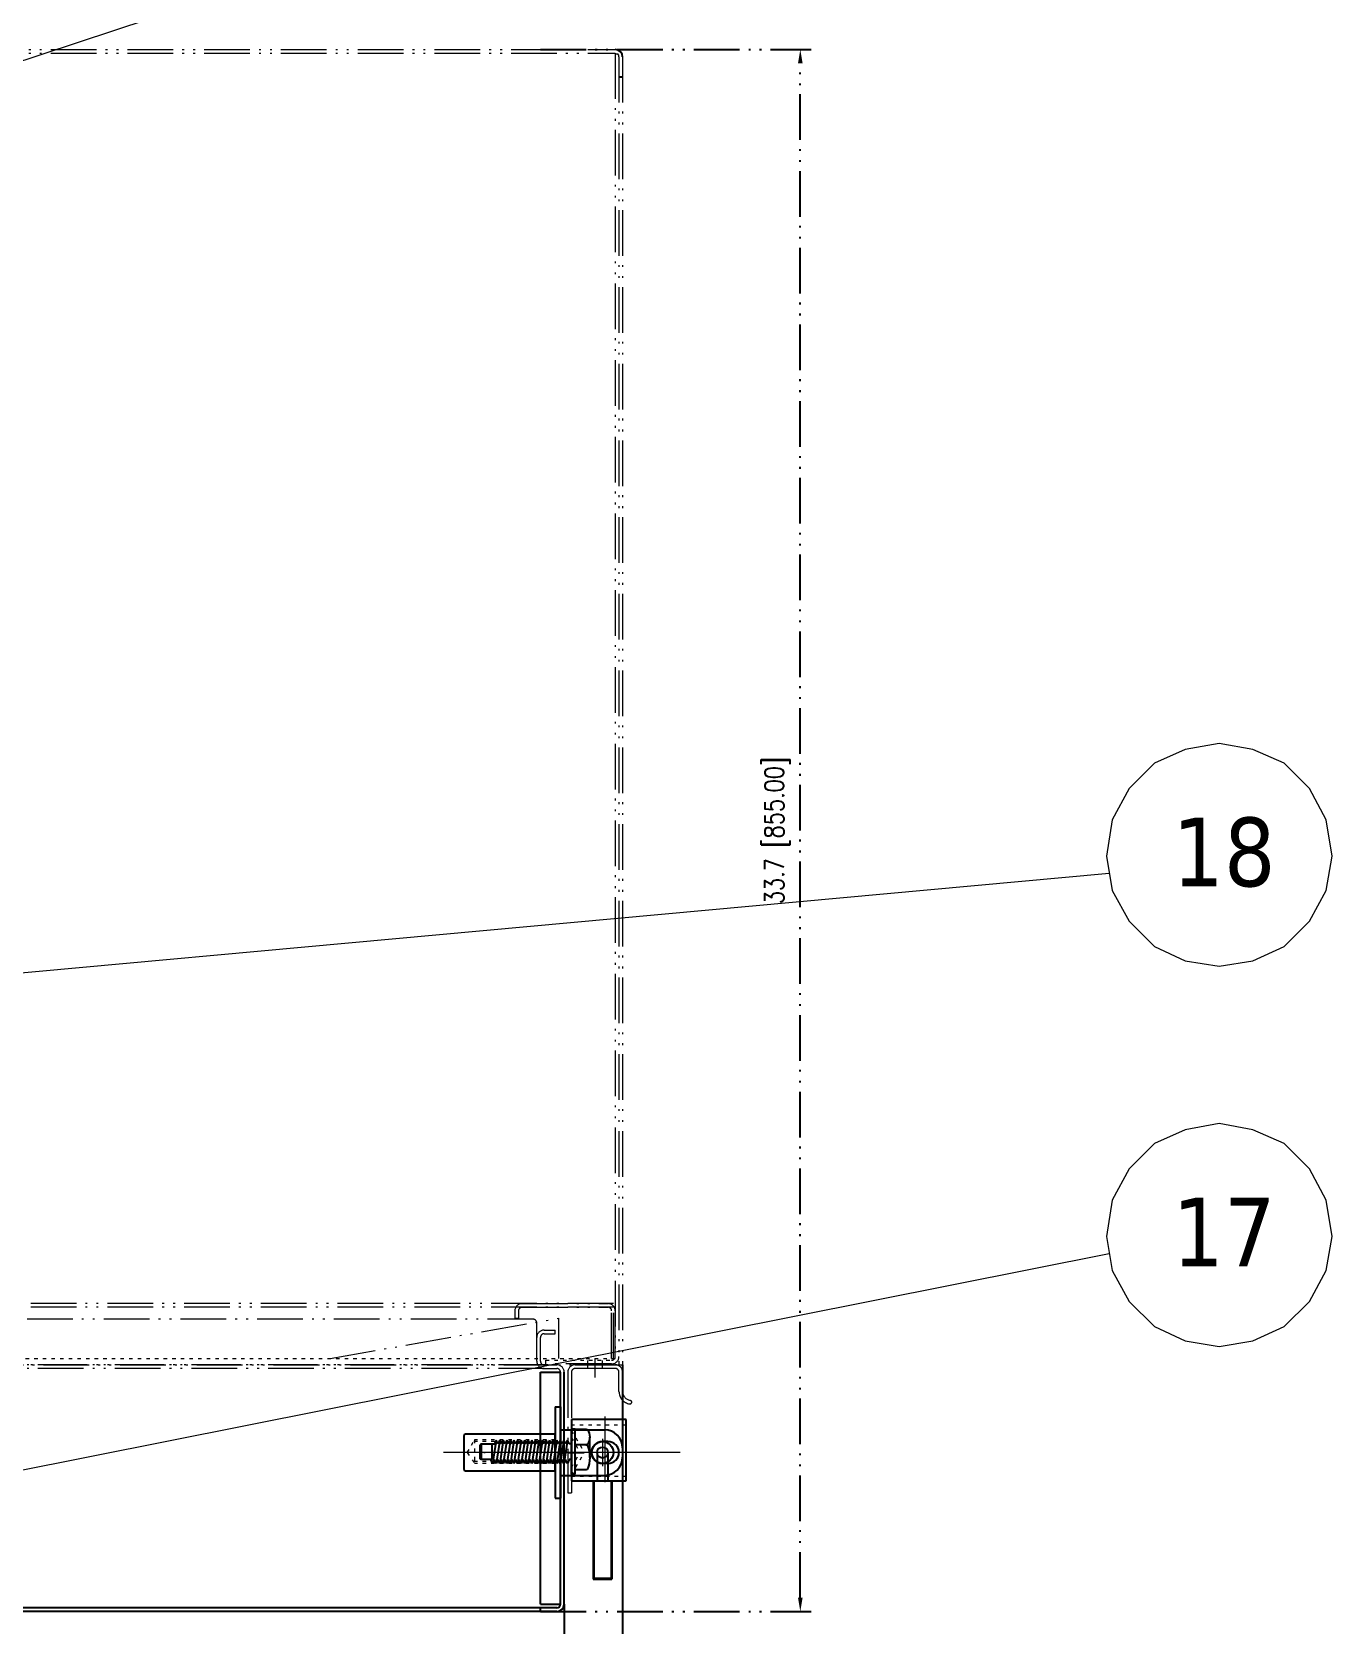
# Model space of a CAD drawing. Header units: millimetres. Extents: x 8127 to 36426, y -6229 to 13228.
# Drawn here: x 32238 to 32950, y 10803 to 11675 of the extents above; entities that cross this region are included whole.
import ezdxf

# ---------------------------------------------------------------- set-up
doc = ezdxf.new("R2010")
doc.units = ezdxf.units.MM
doc.header["$LTSCALE"] = 4
for name, pattern in [('5 双点画线', [10.5, 6.25, -1.25, 0.25, -1.25, 0.25, -1.25]), ('ACAD_ISO03W100', [1.18, 0.47, -0.71]), ('ACAD_ISO10W100', [18, 12, -3, 0, -3])]:
    doc.linetypes.add(name, pattern=pattern)
doc.layers.add('标注、文本', color=3, linetype='Continuous', lineweight=25)
doc.layers.add('铁心', color=3, linetype='Continuous', lineweight=0)
doc.styles.add('Tahoma$001', font='tahoma.ttf', dxfattribs={"height": 2.159784})
doc.styles.add('TH_GBDIM', font='romans.shx', dxfattribs={"width": 0.8, "bigfont": 'gbcbig.shx'})
doc.dimstyles.new('TH_GBDIM1', dxfattribs={"dimscale": 3, "dimtxt": 3.5, "dimasz": 2.5, "dimexe": 2, "dimexo": 0, "dimgap": 1.5, "dimtad": 1, "dimdec": 1, "dimlfac": 0.03937, "dimzin": 0, "dimdsep": 46, "dimtxsty": 'TH_GBDIM', "dimcen": 2.5, "dimclrd": 3, "dimclre": 256, "dimclrt": 2, "dimadec": 0, "dimazin": 0, "dimtfac": 0.714286, "dimtdec": 1, "dimtmove": 0, "dimatfit": 3, "dimfxl": 1, "dimtzin": 0, "dimlwd": -1, "dimlwe": -1, "dimarcsym": 0})

# ---------------------------------------------------------------- blocks, each defined once
blk = doc.blocks.new('*D212')
at = {"layer": 'Defpoints', "color": 0, "linetype": '5 双点画线', "transparency": 16777216}
for p in [(32516.4, 11665.75), (32658.66, 11665.75), (32516.4, 10810.75)]:
    blk.add_point(p, dxfattribs=at)
at = {"layer": '标注、文本', "linetype": '5 双点画线', "transparency": 16777216}
for p, q in [((32516.4, 11665.75), (32664.66, 11665.75)), ((32516.4, 10810.75), (32664.66, 10810.75))]:
    blk.add_line(p, q, dxfattribs=at)
at = {"layer": '标注、文本', "color": 3, "linetype": '5 双点画线', "transparency": 16777216}
blk.add_line((32658.66, 10818.25), (32658.66, 11658.25), dxfattribs=at)
for points in [[(32657.41, 11658.25), (32659.91, 11658.25), (32658.66, 11665.75)], [(32657.41, 10818.25), (32659.91, 10818.25), (32658.66, 10810.75)]]:
    blk.add_solid(points, dxfattribs=at)
at = {"layer": '标注、文本', "color": 2, "linetype": '5 双点画线', "lineweight": 13, "transparency": 16777216, "insert": (32646.16, 11238.25), "char_height": 10.5, "attachment_point": 5, "rotation": 90, "style": 'TH_GBDIM'}
blk.add_mtext('33.7 [855.00]', dxfattribs=at)
blk = doc.blocks.new('kopio')
at = {"layer": '标注、文本'}
for p, q in [((2171.11, -5563.73), (2171.11, -5597.32)), ((2201.11, -5563.73), (2171.11, -5563.73)), ((2201.11, -5597.32), (2201.11, -5563.73)), ((2181.11, -5573.32), (2184.11, -5573.32)), ((2181.11, -5585.32), (2184.11, -5585.32)), ((2171.11, -5597.32), (2201.11, -5597.32))]:
    blk.add_line(p, q, dxfattribs=at)
at = {"layer": '标注、文本', "color": 1, "linetype": 'ACAD_ISO10W100', "lineweight": 18}
for p, q in [((2182.61, -5563.1), (2182.61, -5599.1)), ((2167.52, -5579.32), (2213.01, -5579.32))]:
    blk.add_line(p, q, dxfattribs=at)
at = {"layer": '标注、文本', "color": 2, "linetype": 'ACAD_ISO03W100', "lineweight": 18}
for p, q in [((2201.11, -5566.33), (2171.11, -5566.33)), ((2171.11, -5594.32), (2201.11, -5594.32))]:
    blk.add_line(p, q, dxfattribs=at)
at = {"layer": '标注、文本'}
for centre, start, end in [((2181.11, -5579.32), 90, 270), ((2184.11, -5579.32), 270, 90)]:
    blk.add_arc(centre, 6, start, end, dxfattribs=at)
blk = doc.blocks.new('*D221')
at = {"layer": 'Defpoints', "color": 0, "transparency": 16777216}
for p in [(31376.51, 10812.75), (32529.4, 10814.75), (31376.51, 10742.45)]:
    blk.add_point(p, dxfattribs=at)
at = {"layer": '标注、文本', "transparency": 16777216}
for p, q in [((31376.51, 10812.75), (31376.51, 10736.45)), ((32529.4, 10814.75), (32529.4, 10736.45))]:
    blk.add_line(p, q, dxfattribs=at)
at = {"layer": '标注、文本', "color": 3, "transparency": 16777216}
blk.add_line((32521.9, 10742.45), (31384.01, 10742.45), dxfattribs=at)
for points in [[(31384.01, 10743.7), (31384.01, 10741.2), (31376.51, 10742.45)], [(32521.9, 10743.7), (32521.9, 10741.2), (32529.4, 10742.45)]]:
    blk.add_solid(points, dxfattribs=at)
at = {"layer": '标注、文本', "color": 2, "transparency": 16777216, "insert": (31952.96, 10754.95), "char_height": 10.5, "attachment_point": 5, "style": 'TH_GBDIM'}
blk.add_mtext('45.4 [1152.89]', dxfattribs=at)
blk = doc.blocks.new('*D222')
at = {"layer": 'Defpoints', "color": 0, "transparency": 16777216}
for p in [(32561.4, 10945.75), (32034.4, 10810.75), (32561.4, 10772.65)]:
    blk.add_point(p, dxfattribs=at)
at = {"layer": '标注、文本', "transparency": 16777216}
for p, q in [((32561.4, 10945.75), (32561.4, 10766.65)), ((32034.4, 10810.75), (32034.4, 10766.65))]:
    blk.add_line(p, q, dxfattribs=at)
at = {"layer": '标注、文本', "color": 3, "transparency": 16777216}
blk.add_line((32041.9, 10772.65), (32553.9, 10772.65), dxfattribs=at)
for points in [[(32041.9, 10773.9), (32041.9, 10771.4), (32034.4, 10772.65)], [(32553.9, 10773.9), (32553.9, 10771.4), (32561.4, 10772.65)]]:
    blk.add_solid(points, dxfattribs=at)
at = {"layer": '标注、文本', "color": 2, "transparency": 16777216, "insert": (32297.9, 10785.15), "char_height": 10.5, "attachment_point": 5, "style": 'TH_GBDIM'}
blk.add_mtext('20.7 [527.00]', dxfattribs=at)
blk = doc.blocks.new('*D223')
at = {"layer": 'Defpoints', "color": 0, "transparency": 16777216}
for p in [(32561.4, 10945.75), (31376.51, 10812.75), (31376.51, 10688.8)]:
    blk.add_point(p, dxfattribs=at)
at = {"layer": '标注、文本', "transparency": 16777216}
for p, q in [((32561.4, 10945.75), (32561.4, 10682.8)), ((31376.51, 10812.75), (31376.51, 10682.8))]:
    blk.add_line(p, q, dxfattribs=at)
at = {"layer": '标注、文本', "color": 3, "transparency": 16777216}
blk.add_line((32553.9, 10688.8), (31384.01, 10688.8), dxfattribs=at)
for points in [[(31384.01, 10690.05), (31384.01, 10687.55), (31376.51, 10688.8)], [(32553.9, 10690.05), (32553.9, 10687.55), (32561.4, 10688.8)]]:
    blk.add_solid(points, dxfattribs=at)
at = {"layer": '标注、文本', "color": 2, "transparency": 16777216, "insert": (31968.96, 10701.3), "char_height": 10.5, "attachment_point": 5, "style": 'TH_GBDIM'}
blk.add_mtext('46.6 [1184.89]', dxfattribs=at)

msp = doc.modelspace()

# ---------------------------------------------------------------- linework, layer by layer
at = {"layer": '标注、文本', "color": 6, "linetype": '5 双点画线', "lineweight": 13}
for p, q in [((32038.4, 11665.75), (32557.4, 11665.75)), ((32038.4, 11663.75), (32557.4, 11663.75)), ((32557.4, 11663.75), (32557.4, 10950.26)), ((32559.4, 11661.75), (32559.4, 10945.75)), ((32559.4, 11661.75), (32559.4, 10950.26)), ((32561.4, 11661.75), (32561.4, 10945.75)), ((32556.4, 10977.26), (32036.4, 10977.26)), ((32556.4, 10979.26), (32066.4, 10979.26)), ((32502.4, 10975.26), (32502.4, 10971.26)), ((32504.4, 10975.26), (32504.4, 10971.26)), ((32506.4, 10979.26), (32553.4, 10979.26)), ((32506.4, 10977.26), (32553.4, 10977.26)), ((32555.4, 10949.26), (32555.4, 10975.26)), ((32556.4, 10949.26), (32556.4, 10979.26)), ((32557.4, 10949.26), (32557.4, 10975.26)), ((32512.4, 10970.75), (32036.4, 10970.75)), ((32401.4, 10949.26), (32526.4, 10971.26)), ((32502.4, 10971.26), (32504.4, 10971.26)), ((32514.4, 10947.75), (32514.4, 10968.75)), ((32518.4, 10964.75), (32524.4, 10964.75)), ((32524.4, 10962.75), (32524.4, 10964.75)), ((32526.4, 10949.26), (32526.4, 10971.26)), ((32516.4, 10947.75), (32516.4, 10960.75)), ((32518.4, 10962.75), (32524.4, 10962.75)), ((32034.4, 10945.75), (32561.4, 10945.75)), ((32518.4, 10945.75), (32034.4, 10945.75)), ((32520.4, 10945.75), (32036.4, 10945.75)), ((32518.4, 10945.75), (32525.4, 10945.75)), ((32519.4, 10946.26), (32519.4, 10948.26)), ((32555.4, 10946.26), (32519.4, 10946.26)), ((32535.4, 10945.75), (32557.4, 10945.75)), ((32518.4, 10943.75), (32034.4, 10943.75)), ((32518.4, 10943.75), (32525.4, 10943.75)), ((32531.4, 10941.75), (32531.4, 10875.75)), ((32533.4, 10941.75), (32533.4, 10875.75)), ((32557.4, 10943.75), (32535.4, 10943.75)), ((32559.4, 10931.25), (32559.4, 10941.75)), ((32561.4, 10941.75), (32561.4, 10931.25)), ((32566.4, 10925.34), (32566.4, 10925.34)), ((32531.4, 10875.75), (32533.4, 10875.75))]:
    msp.add_line(p, q, dxfattribs=at)
at = {"layer": '标注、文本', "color": 2, "linetype": 'ACAD_ISO03W100', "lineweight": 18}
for p, q in [((32558.4, 11663.26), (32557.4, 11663.26)), ((32036.4, 10949.26), (32556.4, 10949.26)), ((32519.4, 10948.26), (32555.4, 10948.26)), ((32542.4, 10946.26), (32542.4, 10948.26)), ((32542.4, 10943.75), (32542.4, 10945.75)), ((32550.4, 10946.26), (32550.4, 10948.26)), ((32550.4, 10943.75), (32550.4, 10945.75)), ((32555.4, 10949.26), (32557.4, 10949.26)), ((32476.4, 10897.75), (32480.4, 10904.75)), ((32524.4, 10903.75), (32479.83, 10903.75)), ((32524.4, 10904.75), (32480.4, 10904.75)), ((32480.4, 10904.75), (32480.4, 10891.75)), ((32533.4, 10909.88), (32540.4, 10897.75)), ((32533.4, 10905.88), (32538.09, 10897.75)), ((32476.4, 10897.75), (32480.4, 10891.75)), ((32533.4, 10889.63), (32538.09, 10897.75)), ((32533.4, 10885.63), (32540.4, 10897.75)), ((32524.4, 10892.75), (32479.73, 10892.75)), ((32524.4, 10891.75), (32480.4, 10891.75))]:
    msp.add_line(p, q, dxfattribs=at)
at = {"layer": '标注、文本'}
for p, q in [((32559.4, 11650.75), (32561.4, 11650.75)), ((32516.4, 10814.75), (32516.4, 10941.75)), ((32516.4, 10941.75), (32527.4, 10941.75)), ((32527.4, 10814.75), (32527.4, 10941.75)), ((32529.4, 10814.75), (32529.4, 10941.75)), ((32524.4, 10922.75), (32524.4, 10872.75)), ((32524.4, 10922.75), (32527.4, 10922.75)), ((32527.4, 10922.75), (32527.4, 10872.75)), ((32474.4, 10906.75), (32474.4, 10888.75)), ((32524.4, 10907.75), (32475.4, 10907.75)), ((32483.9, 10902.48), (32483.4, 10901.98)), ((32483.9, 10902.48), (32483.9, 10893.88)), ((32483.9, 10902.48), (32491.22, 10902.48)), ((32489.77, 10902.48), (32489.77, 10893.88)), ((32492.2, 10904.53), (32490.25, 10891.83)), ((32492.2, 10904.53), (32491.22, 10902.48)), ((32493.17, 10902.48), (32492.2, 10904.53)), ((32494.15, 10904.53), (32492.2, 10891.83)), ((32494.15, 10904.53), (32493.17, 10902.48)), ((32495.12, 10902.48), (32494.15, 10904.53)), ((32496.1, 10904.53), (32494.15, 10891.83)), ((32496.1, 10904.53), (32495.12, 10902.48)), ((32497.07, 10902.48), (32496.1, 10904.53)), ((32498.05, 10904.53), (32496.1, 10891.83)), ((32498.05, 10904.53), (32497.07, 10902.48)), ((32499.02, 10902.48), (32498.05, 10904.53)), ((32500, 10904.53), (32498.05, 10891.83)), ((32500, 10904.53), (32499.02, 10902.48)), ((32500.97, 10902.48), (32500, 10904.53)), ((32501.95, 10904.53), (32500, 10891.83)), ((32501.95, 10904.53), (32500.97, 10902.48)), ((32502.92, 10902.48), (32501.95, 10904.53)), ((32503.9, 10904.53), (32501.95, 10891.83)), ((32503.9, 10904.53), (32502.92, 10902.48)), ((32504.87, 10902.48), (32503.9, 10904.53)), ((32505.85, 10904.53), (32503.9, 10891.83)), ((32505.85, 10904.53), (32504.87, 10902.48)), ((32506.82, 10902.48), (32505.85, 10904.53)), ((32507.8, 10904.53), (32505.85, 10891.83)), ((32507.8, 10904.53), (32506.82, 10902.48)), ((32508.77, 10902.48), (32507.8, 10904.53)), ((32509.75, 10904.53), (32507.8, 10891.83)), ((32509.75, 10904.53), (32508.77, 10902.48)), ((32510.72, 10902.48), (32509.75, 10904.53)), ((32511.7, 10904.53), (32509.75, 10891.83)), ((32511.7, 10904.53), (32510.72, 10902.48)), ((32512.67, 10902.48), (32511.7, 10904.53)), ((32513.65, 10904.53), (32511.7, 10891.83)), ((32513.65, 10904.53), (32512.67, 10902.48)), ((32514.62, 10902.48), (32513.65, 10904.53)), ((32515.6, 10904.53), (32513.65, 10891.83)), ((32515.6, 10904.53), (32514.62, 10902.48)), ((32516.57, 10902.48), (32515.6, 10904.53)), ((32517.55, 10904.53), (32515.6, 10891.83)), ((32517.55, 10904.53), (32516.57, 10902.48)), ((32518.52, 10902.48), (32517.55, 10904.53)), ((32519.5, 10904.53), (32517.55, 10891.83)), ((32519.5, 10904.53), (32518.52, 10902.48)), ((32520.47, 10902.48), (32519.5, 10904.53)), ((32521.45, 10904.53), (32519.5, 10891.83)), ((32521.45, 10904.53), (32520.47, 10902.48)), ((32522.42, 10902.48), (32521.45, 10904.53)), ((32523.4, 10904.53), (32521.45, 10891.83)), ((32523.4, 10904.53), (32522.42, 10902.48)), ((32524.37, 10902.48), (32523.4, 10904.53)), ((32525.35, 10904.53), (32523.4, 10891.83)), ((32525.35, 10904.53), (32524.37, 10902.48)), ((32524.4, 10887.75), (32524.4, 10907.75)), ((32526.32, 10902.48), (32525.35, 10904.53)), ((32527.3, 10904.53), (32525.35, 10891.83)), ((32527.3, 10904.53), (32526.32, 10902.48)), ((32528.27, 10902.48), (32527.3, 10904.53)), ((32529.25, 10904.53), (32527.3, 10891.83)), ((32527.4, 10910.25), (32551.4, 10910.25)), ((32529.25, 10904.53), (32528.27, 10902.48)), ((32530.22, 10902.48), (32529.25, 10904.53)), ((32531.2, 10904.53), (32529.25, 10891.83)), ((32531.2, 10904.53), (32530.22, 10902.48)), ((32532.17, 10902.48), (32531.2, 10904.53)), ((32533.4, 10902.48), (32532.17, 10902.48)), ((32533.4, 10885.85), (32533.4, 10910.51)), ((32535.4, 10910.51), (32533.4, 10910.51)), ((32535.4, 10885.85), (32535.4, 10910.51)), ((32535.4, 10910.51), (32541.4, 10910.51)), ((32543.4, 10895.1), (32543.4, 10906.25)), ((32483.4, 10894.38), (32483.4, 10901.98)), ((32483.9, 10893.88), (32483.4, 10894.38)), ((32489.77, 10893.88), (32483.9, 10893.88)), ((32490.25, 10891.83), (32489.27, 10893.88)), ((32491.22, 10893.88), (32490.25, 10891.83)), ((32492.2, 10891.83), (32491.22, 10893.88)), ((32493.17, 10893.88), (32492.2, 10891.83)), ((32494.15, 10891.83), (32493.17, 10893.88)), ((32495.12, 10893.88), (32494.15, 10891.83)), ((32496.1, 10891.83), (32495.12, 10893.88)), ((32497.07, 10893.88), (32496.1, 10891.83)), ((32498.05, 10891.83), (32497.07, 10893.88)), ((32499.02, 10893.88), (32498.05, 10891.83)), ((32500, 10891.83), (32499.02, 10893.88)), ((32500.97, 10893.88), (32500, 10891.83)), ((32501.95, 10891.83), (32500.97, 10893.88)), ((32502.92, 10893.88), (32501.95, 10891.83)), ((32503.9, 10891.83), (32502.92, 10893.88)), ((32504.87, 10893.88), (32503.9, 10891.83)), ((32505.85, 10891.83), (32504.87, 10893.88)), ((32506.82, 10893.88), (32505.85, 10891.83)), ((32507.8, 10891.83), (32506.82, 10893.88)), ((32508.77, 10893.88), (32507.8, 10891.83)), ((32509.75, 10891.83), (32508.77, 10893.88)), ((32510.72, 10893.88), (32509.75, 10891.83)), ((32511.7, 10891.83), (32510.72, 10893.88)), ((32512.67, 10893.88), (32511.7, 10891.83)), ((32513.65, 10891.83), (32512.67, 10893.88)), ((32514.62, 10893.88), (32513.65, 10891.83)), ((32515.6, 10891.83), (32514.62, 10893.88)), ((32516.57, 10893.88), (32515.6, 10891.83)), ((32517.55, 10891.83), (32516.57, 10893.88)), ((32518.52, 10893.88), (32517.55, 10891.83)), ((32519.5, 10891.83), (32518.52, 10893.88)), ((32520.47, 10893.88), (32519.5, 10891.83)), ((32521.45, 10891.83), (32520.47, 10893.88)), ((32522.42, 10893.88), (32521.45, 10891.83)), ((32523.4, 10891.83), (32522.42, 10893.88)), ((32524.37, 10893.88), (32523.4, 10891.83)), ((32525.35, 10891.83), (32524.37, 10893.88)), ((32526.32, 10893.88), (32525.35, 10891.83)), ((32527.3, 10891.83), (32526.32, 10893.88)), ((32528.27, 10893.88), (32527.3, 10891.83)), ((32529.25, 10891.83), (32528.27, 10893.88)), ((32530.22, 10893.88), (32529.25, 10891.83)), ((32531.2, 10891.83), (32530.22, 10893.88)), ((32532.17, 10893.88), (32531.2, 10891.83)), ((32531.4, 10897.75), (32540.4, 10897.75)), ((32533.4, 10893.88), (32532.17, 10893.88)), ((32541.4, 10901.99), (32535.4, 10901.99)), ((32547.4, 10897.75), (32547.4, 10882.16)), ((32553.4, 10897.75), (32553.4, 10882.16)), ((32561.4, 10900.25), (32561.4, 10895.25)), ((32475.4, 10887.75), (32524.4, 10887.75)), ((32527.4, 10885.25), (32551.4, 10885.25)), ((32535.4, 10885.85), (32533.4, 10885.85)), ((32541.4, 10888.2), (32535.4, 10888.2)), ((32545.33, 10882.16), (32545.33, 10828.37)), ((32545.71, 10882.16), (32545.71, 10828.92)), ((32555.11, 10882.16), (32555.11, 10828.92)), ((32555.47, 10882.16), (32555.47, 10828.37)), ((32524.4, 10872.75), (32527.4, 10872.75)), ((32545.33, 10828.37), (32545.71, 10828.92)), ((32545.33, 10828.37), (32555.47, 10828.37)), ((32545.71, 10828.92), (32555.11, 10828.92)), ((32555.11, 10828.92), (32555.47, 10828.37)), ((32525.4, 10812.75), (32034.4, 10812.75)), ((32525.4, 10810.75), (32034.4, 10810.75)), ((32516.4, 10814.75), (32527.4, 10814.75)), ((32516.4, 10810.75), (32516.4, 10812.75))]:
    msp.add_line(p, q, dxfattribs=at)
at = {"layer": '标注、文本', "color": 1, "linetype": 'ACAD_ISO10W100', "lineweight": 18}
for p, q in [((32546.4, 10943.99), (32546.4, 10949.22)), ((32546.4, 10938.86), (32546.4, 10948.65)), ((32550.4, 10905.25), (32550.4, 10890.25)), ((32545.72, 10897.75), (32463.4, 10897.75)), ((32592.99, 10897.75), (32465.03, 10897.75))]:
    msp.add_line(p, q, dxfattribs=at)
at = {"layer": '标注、文本'}
for radius in [6, 3]:
    msp.add_circle((32550.4, 10897.75), radius, dxfattribs=at)
for centre, radius, start, end in [((32557.4, 11661.75), 4, 0, 90), ((32475.4, 10906.75), 1, 90, 180), ((32551.4, 10900.25), 10, 0, 90), ((32551.4, 10895.25), 10, 270, 0), ((32475.4, 10888.75), 1, 180, 270), ((32525.4, 10814.75), 4, 270, 0), ((32525.4, 10814.75), 2, 270, 0)]:
    msp.add_arc(centre, radius, start, end, dxfattribs=at)
at = {"layer": '标注、文本', "color": 2, "linetype": 'ACAD_ISO03W100', "lineweight": 18}
for centre, radius, start, end in [((32557.4, 11661.75), 2, 0, 90), ((32558.4, 11662.26), 1, 0, 90), ((32555.4, 10950.26), 2, 270, 0)]:
    msp.add_arc(centre, radius, start, end, dxfattribs=at)
at = {"layer": '标注、文本', "color": 6, "linetype": '5 双点画线', "lineweight": 13}
for centre, radius, start, end in [((32506.4, 10975.26), 4, 90, 180), ((32506.4, 10975.26), 2, 90, 180), ((32553.4, 10975.26), 4, 0, 90), ((32553.4, 10975.26), 2, 0, 90), ((32512.4, 10968.75), 2, 0, 90), ((32518.4, 10960.75), 4, 90, 180), ((32518.4, 10960.75), 2, 90, 180), ((32518.4, 10947.75), 4, 180, 270), ((32518.4, 10947.75), 2, 180, 270), ((32525.4, 10941.75), 4, 0, 90), ((32535.4, 10941.75), 4, 90, 180), ((32555.4, 10950.26), 4, 270, 0), ((32557.4, 10941.75), 4, 0, 90), ((32525.4, 10941.75), 2, 0, 90), ((32535.4, 10941.75), 2, 90, 180), ((32557.4, 10941.75), 2, 0, 90), ((32566.4, 10931.25), 7, 180, 260.40593), ((32566.4, 10931.25), 5, 180, 260.40593), ((32565.4, 10925.34), 1, 260.40593, 0), ((32565.4, 10925.34), 1, 0, 80.40593)]:
    msp.add_arc(centre, radius, start, end, dxfattribs=at)
at = {"layer": '标注、文本', "extrusion": (0, 0, -1)}
for centre, major_axis, ratio in [((32541.4, 10906.25), (0, 4.26), 0.469325), ((32541.4, 10895.1), (0, 6.9), 0.290059)]:
    msp.add_ellipse(centre, major_axis=major_axis, ratio=ratio, start_param=0, end_param=3.141593, dxfattribs=at)
at = {"layer": '铁心', "lineweight": 13}
for points in [[(31851.24, 11533.69), (32832.16, 11857.82), (32832.16, 11857.82)], [(31823.57, 11122.91), (32827.78, 11214.83), (32827.78, 11214.83)], [(32140.44, 10869.94), (32827.78, 11006.71), (32827.78, 11006.71)]]:
    msp.add_lwpolyline(points, dxfattribs=at)
for points in [[(32949.77, 11224.17), (32946.45, 11244.04), (32937.42, 11261.21), (32923.56, 11275.07), (32906.39, 11282.6), (32888.02, 11285.91), (32869.35, 11282.6), (32852.48, 11275.07), (32838.63, 11261.21), (32829.29, 11244.04), (32826.28, 11224.17), (32829.29, 11205.49), (32838.63, 11188.63), (32852.48, 11174.77), (32869.35, 11166.94), (32888.02, 11163.93), (32906.39, 11166.94), (32923.56, 11174.77), (32937.42, 11188.63), (32946.45, 11205.49)], [(32949.77, 11016.05), (32946.45, 11035.92), (32937.42, 11053.09), (32923.56, 11066.95), (32906.39, 11074.48), (32888.02, 11077.79), (32869.35, 11074.48), (32852.48, 11066.95), (32838.63, 11053.09), (32829.29, 11035.92), (32826.28, 11016.05), (32829.29, 10997.37), (32838.63, 10980.51), (32852.48, 10966.65), (32869.35, 10958.82), (32888.02, 10955.81), (32906.39, 10958.82), (32923.56, 10966.65), (32937.42, 10980.51), (32946.45, 10997.37)]]:
    msp.add_lwpolyline(points, close=True, dxfattribs=at)

# ---------------------------------------------------------------- block references
at = {"layer": '标注、文本', "rotation": 180}
msp.add_blockref('kopio', (34734.51, 5318.44), dxfattribs=at)

# ---------------------------------------------------------------- texts
at = {"layer": '铁心', "lineweight": 13, "style": 'Tahoma$001'}
for s, p in [('18', (32862.34, 11207.74)), ('17', (32862.34, 10999.62))]:
    msp.add_text(s, height=37.589, dxfattribs=at).set_placement(p)

# ---------------------------------------------------------------- dimensions: what is measured, and where the dimension line sits
at = {"layer": '标注、文本', "color": 6, "linetype": '5 双点画线', "lineweight": 13}
dim = msp.add_linear_dim(base=(32658.66, 11665.75), p1=(32516.4, 10810.75), p2=(32516.4, 11665.75), angle=90, dimstyle='TH_GBDIM1', dxfattribs=at)
dim.commit()
dim.dimension.update_dxf_attribs({"geometry": '*D212', "text_midpoint": (32646.16, 11238.25)})
at = {"layer": '标注、文本'}
for base, p1, p2, picture, middle in [((31376.51, 10688.8), (32561.4, 10945.75), (31376.51, 10812.75), '*D223', (31968.96, 10701.3)), ((32561.4, 10772.65), (32034.4, 10810.75), (32561.4, 10945.75), '*D222', (32297.9, 10785.15)), ((31376.51, 10742.45), (32529.4, 10814.75), (31376.51, 10812.75), '*D221', (31952.96, 10754.95))]:
    dim = msp.add_linear_dim(base=base, p1=p1, p2=p2, dimstyle='TH_GBDIM1', dxfattribs=at)
    dim.commit()
    dim.dimension.update_dxf_attribs({"geometry": picture, "text_midpoint": middle})

doc.saveas('drawing.dxf')
